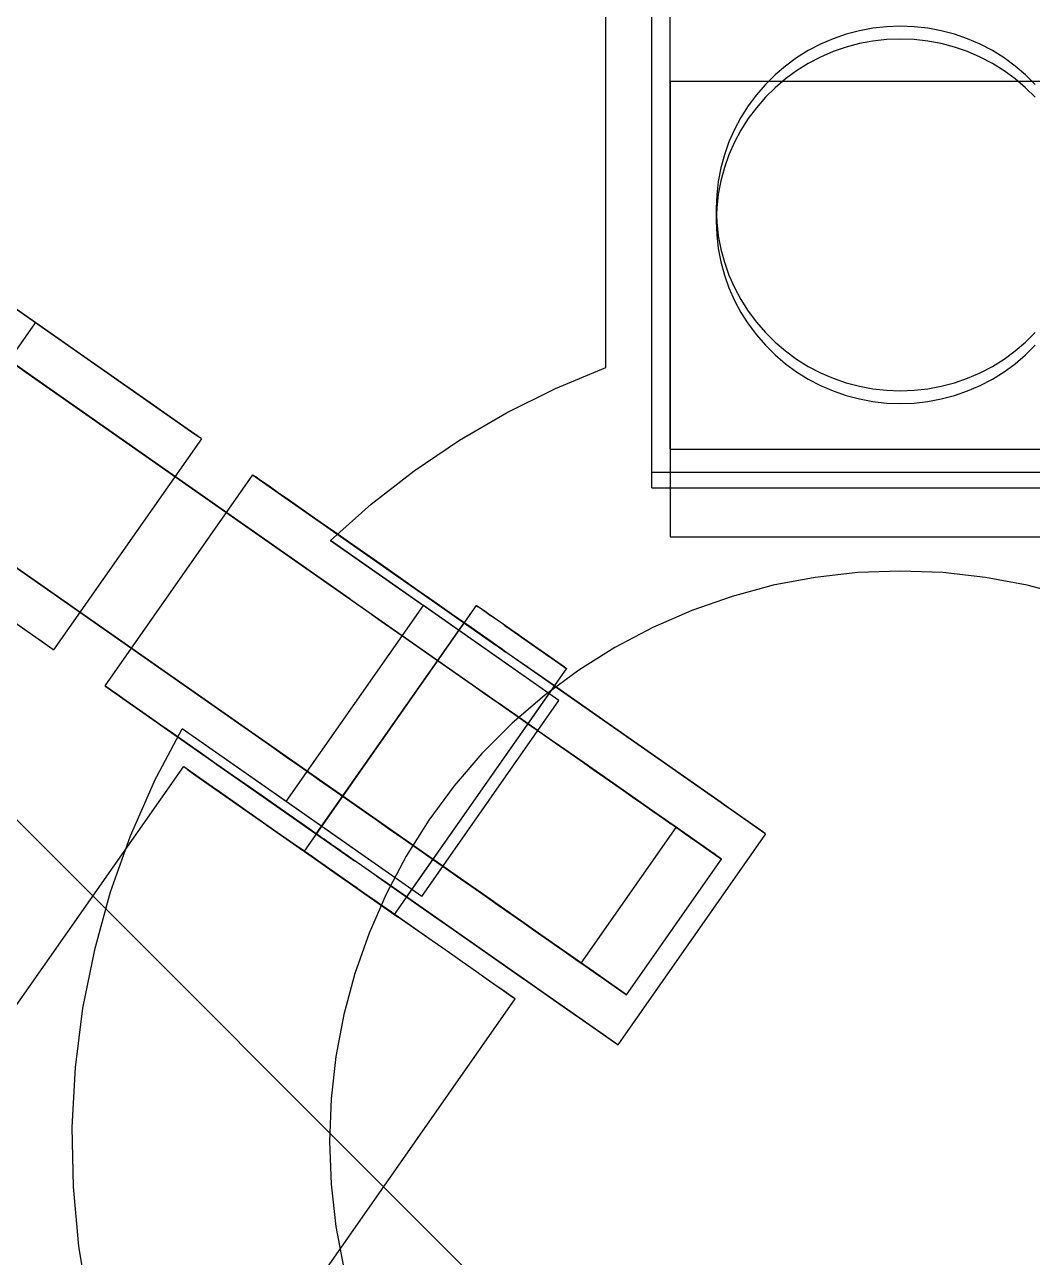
# Model space of a CAD drawing. Header units: millimetres. Extents: x -180 to 1414, y -663 to 972.
# Drawn here: x -47.6 to 7.2, y -456.3 to -389.3 of the extents above; entities that cross this region are included whole.
import ezdxf

# ---------------------------------------------------------------- set-up
doc = ezdxf.new("R2010")
doc.units = ezdxf.units.MM
doc.layers.add('HEAD_FRONT', color=8, linetype='Continuous')

msp = doc.modelspace()

# ---------------------------------------------------------------- linework, layer by layer
at = {"layer": 'HEAD_FRONT'}
for p, q in [((-16, -407.941), (-16, -386)), ((-13.5, -413.633), (-13.5, -386.367)), ((-13.5, -414.476), (-13.5, -387.211)), ((-12.5, -412.378), (-12.5, -387.622)), ((-12.5, -392.381), (-12.5, -387.622)), ((-2.225, -389.65), (-2.948, -389.841)), ((-1.49, -389.512), (-2.225, -389.65)), ((-0.747, -389.429), (-1.49, -389.512)), ((0, -389.401), (-0.747, -389.429)), ((0.747, -389.429), (0, -389.401)), ((1.49, -389.512), (0.747, -389.429)), ((2.225, -389.65), (1.49, -389.512)), ((2.948, -389.841), (2.225, -389.65)), ((-4.339, -390.382), (-5, -390.728)), ((-3.653, -390.086), (-4.339, -390.382)), ((-2.948, -389.841), (-3.653, -390.086)), ((-2.225, -390.346), (-2.948, -390.537)), ((-1.49, -390.208), (-2.225, -390.346)), ((-0.747, -390.125), (-1.49, -390.208)), ((0, -390.097), (-0.747, -390.125)), ((0.747, -390.125), (0, -390.097)), ((1.49, -390.208), (0.747, -390.125)), ((2.225, -390.346), (1.49, -390.208)), ((2.948, -390.537), (2.225, -390.346)), ((3.653, -390.086), (2.948, -389.841)), ((4.339, -390.382), (3.653, -390.086)), ((5, -390.728), (4.339, -390.382)), ((-5.633, -391.122), (-6.235, -391.562)), ((-5, -390.728), (-5.633, -391.122)), ((-4.339, -391.078), (-5, -391.424)), ((-3.653, -390.782), (-4.339, -391.078)), ((-2.948, -390.537), (-3.653, -390.782)), ((3.653, -390.782), (2.948, -390.537)), ((4.339, -391.078), (3.653, -390.782)), ((5, -391.424), (4.339, -391.078)), ((5.633, -391.122), (5, -390.728)), ((6.235, -391.562), (5.633, -391.122)), ((-6.235, -391.562), (-6.802, -392.045)), ((-5, -391.424), (-5.633, -391.818)), ((5.633, -391.818), (5, -391.424)), ((6.802, -392.045), (6.235, -391.562)), ((-12.5, -392.381), (-12.5, -417.138)), ((-12.5, -392.381), (12.5, -392.381)), ((-6.802, -392.045), (-7.331, -392.569)), ((-6.235, -392.258), (-6.802, -392.741)), ((-5.633, -391.818), (-6.235, -392.258)), ((6.235, -392.258), (5.633, -391.818)), ((6.802, -392.741), (6.235, -392.258)), ((7.331, -392.569), (6.802, -392.045)), ((-7.818, -393.13), (-8.262, -393.726)), ((-7.331, -392.569), (-7.818, -393.13)), ((-6.802, -392.741), (-7.331, -393.264)), ((7.331, -393.264), (6.802, -392.741)), ((-8.262, -393.726), (-8.66, -394.353)), ((-7.331, -393.264), (-7.818, -393.826)), ((-8.66, -394.353), (-9.01, -395.008)), ((-8.262, -394.422), (-8.66, -395.049)), ((-7.818, -393.826), (-8.262, -394.422)), ((-9.01, -395.008), (-9.309, -395.686)), ((-8.66, -395.049), (-9.01, -395.703)), ((-9.309, -395.686), (-9.556, -396.385)), ((-9.01, -395.703), (-9.309, -396.382)), ((-9.556, -396.385), (-9.749, -397.101)), ((-9.309, -396.382), (-9.556, -397.081)), ((-9.749, -397.101), (-9.888, -397.828)), ((-9.556, -397.081), (-9.749, -397.796)), ((-9.749, -397.796), (-9.888, -398.524)), ((-9.888, -397.828), (-9.972, -398.564)), ((-29.877, -420.534), (-60.527, -399.073)), ((-9.972, -398.564), (-10, -399.304)), ((-9.888, -398.524), (-9.972, -399.26)), ((-9.972, -399.26), (-10, -400)), ((-10, -399.304), (-10, -400)), ((-10, -399.304), (-9.972, -400.044)), ((-59.162, -400.029), (-28.512, -421.49)), ((-10, -400), (-9.972, -400.74)), ((-9.972, -400.044), (-9.888, -400.78)), ((-9.972, -400.74), (-9.888, -401.476)), ((-9.888, -400.78), (-9.749, -401.508)), ((-9.888, -401.476), (-9.749, -402.204)), ((-9.749, -401.508), (-9.556, -402.223)), ((-9.749, -402.204), (-9.556, -402.919)), ((-9.556, -402.223), (-9.309, -402.922)), ((-9.556, -402.919), (-9.309, -403.618)), ((-9.309, -402.922), (-9.01, -403.601)), ((-45.85, -406.298), (-49.759, -403.561)), ((-44.929, -406.943), (-49.434, -403.788)), ((-9.309, -403.618), (-9.01, -404.297)), ((-9.01, -403.601), (-8.66, -404.255)), ((-43.209, -408.147), (-49.123, -404.006)), ((-44.047, -407.561), (-49.123, -404.006)), ((-44.047, -407.561), (-48.827, -404.213)), ((-42.42, -408.7), (-48.549, -404.408)), ((-9.01, -404.297), (-8.66, -404.951)), ((-8.66, -404.255), (-8.262, -404.883)), ((-41.004, -409.691), (-48.049, -404.758)), ((-40.386, -410.124), (-47.831, -404.911)), ((-46.804, -405.63), (-47.787, -404.942)), ((-47.463, -405.168), (-47.635, -405.048)), ((-39.345, -410.853), (-47.463, -405.168)), ((-47.317, -405.271), (-47.463, -405.168)), ((-38.929, -411.144), (-47.463, -405.168)), ((-8.66, -404.951), (-8.262, -405.578)), ((-8.262, -404.883), (-7.818, -405.478)), ((-55.007, -416.977), (-46.977, -405.509)), ((-38.585, -411.385), (-47.317, -405.271)), ((-39.345, -410.853), (-47.317, -405.271)), ((-47.195, -405.356), (-47.317, -405.271)), ((-38.585, -411.385), (-47.195, -405.356)), ((-47.1, -405.423), (-47.195, -405.356)), ((-38.315, -411.574), (-47.195, -405.356)), ((-38.122, -411.71), (-47.1, -405.423)), ((-38.315, -411.574), (-47.1, -405.423)), ((-38.585, -411.385), (-47.1, -405.423)), ((-47.032, -405.471), (-47.1, -405.423)), ((-38.005, -411.791), (-47.032, -405.471)), ((-46.99, -405.5), (-47.032, -405.471)), ((-38.122, -411.71), (-47.032, -405.471)), ((-38.005, -411.791), (-46.99, -405.5)), ((-46.977, -405.509), (-46.99, -405.5)), ((-38.122, -411.71), (-46.99, -405.5)), ((-37.966, -411.819), (-46.977, -405.509)), ((-38.005, -411.791), (-46.977, -405.509)), ((-45.85, -406.298), (-46.804, -405.63)), ((-8.262, -405.578), (-7.818, -406.174)), ((-7.818, -405.478), (-7.331, -406.04)), ((-35.039, -427.907), (-65.689, -406.446)), ((-44.929, -406.943), (-45.85, -406.298)), ((-7.818, -406.174), (-7.331, -406.736)), ((-7.331, -406.04), (-6.802, -406.563)), ((6.802, -406.563), (7.331, -406.04)), ((-44.047, -407.561), (-44.929, -406.943)), ((-7.331, -406.736), (-6.802, -407.259)), ((-6.802, -406.563), (-6.235, -407.046)), ((-6.235, -407.046), (-5.633, -407.486)), ((5.633, -407.486), (6.235, -407.046)), ((6.235, -407.046), (6.802, -406.563)), ((6.802, -407.259), (7.331, -406.736)), ((-64.324, -407.402), (-33.674, -428.863)), ((-46.124, -409.158), (-48.159, -407.734)), ((-48.159, -407.734), (-47.49, -408.202)), ((-43.209, -408.147), (-44.047, -407.561)), ((-6.802, -407.259), (-6.235, -407.742)), ((-6.235, -407.742), (-5.633, -408.182)), ((-5.633, -407.486), (-5, -407.88)), ((5, -407.88), (5.633, -407.486)), ((5.633, -408.182), (6.235, -407.742)), ((6.235, -407.742), (6.802, -407.259)), ((-46.95, -408.58), (-47.811, -407.977)), ((-46.124, -409.158), (-47.49, -408.202)), ((-47.49, -408.202), (-16.84, -429.663)), ((-42.42, -408.7), (-43.209, -408.147)), ((-18.733, -409.084), (-16, -407.941)), ((-5.633, -408.182), (-5, -408.576)), ((-5, -407.88), (-4.339, -408.226)), ((-4.339, -408.226), (-3.653, -408.522)), ((-3.653, -408.522), (-2.948, -408.767)), ((2.948, -408.767), (3.653, -408.522)), ((3.653, -408.522), (4.339, -408.226)), ((4.339, -408.226), (5, -407.88)), ((5, -408.576), (5.633, -408.182)), ((-46.124, -409.158), (-46.95, -408.58)), ((-46.124, -409.158), (-15.475, -430.619)), ((-41.683, -409.216), (-42.42, -408.7)), ((-21.384, -410.406), (-18.733, -409.084)), ((-5, -408.576), (-4.339, -408.922)), ((-4.339, -408.922), (-3.653, -409.218)), ((-2.948, -408.767), (-2.225, -408.959)), ((-2.225, -408.959), (-1.49, -409.096)), ((-1.49, -409.096), (-0.747, -409.179)), ((-0.747, -409.179), (0, -409.207)), ((0, -409.207), (0.747, -409.179)), ((0.747, -409.179), (1.49, -409.096)), ((1.49, -409.096), (2.225, -408.959)), ((2.225, -408.959), (2.948, -408.767)), ((3.653, -409.218), (4.339, -408.922)), ((4.339, -408.922), (5, -408.576)), ((-41.004, -409.691), (-41.683, -409.216)), ((-40.386, -410.124), (-41.004, -409.691)), ((-3.653, -409.218), (-2.948, -409.463)), ((-2.948, -409.463), (-2.225, -409.654)), ((-2.225, -409.654), (-1.49, -409.792)), ((-1.49, -409.792), (-0.747, -409.875)), ((-0.747, -409.875), (0, -409.903)), ((0, -409.903), (0.747, -409.875)), ((0.747, -409.875), (1.49, -409.792)), ((1.49, -409.792), (2.225, -409.654)), ((2.225, -409.654), (2.948, -409.463)), ((2.948, -409.463), (3.653, -409.218)), ((-39.832, -410.512), (-40.386, -410.124)), ((-39.345, -410.853), (-39.832, -410.512)), ((-23.943, -411.898), (-21.384, -410.406)), ((-38.929, -411.144), (-39.345, -410.853)), ((-38.585, -411.385), (-38.929, -411.144)), ((-19.257, -461.267), (-68.825, -411.698)), ((-37.966, -411.819), (-45.996, -423.287)), ((-38.315, -411.574), (-38.585, -411.385)), ((-38.122, -411.71), (-38.315, -411.574)), ((-38.005, -411.791), (-38.122, -411.71)), ((-37.966, -411.819), (-38.005, -411.791)), ((-26.398, -413.556), (-23.943, -411.898)), ((-12.5, -412.378), (-12.5, -417.138)), ((-12.5, -412.378), (12.5, -412.378)), ((-43.197, -425.246), (-35.167, -413.778)), ((-35.128, -413.805), (-35.167, -413.778)), ((-35.167, -413.778), (-23.692, -421.813)), ((-35.012, -413.887), (-35.128, -413.805)), ((-35.128, -413.805), (-23.699, -421.808)), ((-35.128, -413.805), (-23.692, -421.813)), ((-34.818, -414.023), (-35.012, -413.887)), ((-28.739, -415.372), (-26.398, -413.556)), ((-13.5, -414.476), (-13.5, -413.633)), ((-13.5, -413.633), (13.5, -413.633)), ((-34.549, -414.211), (-34.818, -414.023)), ((-34.818, -414.023), (-23.638, -421.851)), ((-34.818, -414.023), (-23.672, -421.827)), ((-34.205, -414.452), (-34.549, -414.211)), ((-34.549, -414.211), (-23.529, -421.927)), ((-34.549, -414.211), (-23.59, -421.885)), ((-33.788, -414.744), (-34.205, -414.452)), ((-34.205, -414.452), (-23.59, -421.885)), ((-13.5, -414.476), (13.5, -414.476)), ((-33.302, -415.085), (-33.788, -414.744)), ((-33.788, -414.744), (-23.37, -422.039)), ((-33.788, -414.744), (-23.456, -421.979)), ((-33.788, -414.744), (-23.529, -421.927)), ((-32.748, -415.472), (-33.302, -415.085)), ((-33.302, -415.085), (-23.272, -422.107)), ((-33.302, -415.085), (-23.456, -421.979)), ((-52.652, -415.574), (-22.002, -437.036)), ((-32.129, -415.905), (-32.748, -415.472)), ((-32.748, -415.472), (-23.163, -422.184)), ((-32.748, -415.472), (-23.37, -422.039)), ((-31.45, -416.381), (-32.129, -415.905)), ((-28.739, -415.372), (-30.955, -417.338)), ((-47.375, -422.321), (-55.665, -416.516)), ((-20.637, -437.992), (-51.287, -416.53)), ((-30.714, -416.897), (-31.45, -416.381)), ((-31.45, -416.381), (-23.163, -422.184)), ((-46.959, -422.613), (-55.347, -416.739)), ((-46.152, -423.178), (-55.13, -416.891)), ((-46.035, -423.259), (-55.062, -416.939)), ((-46.152, -423.178), (-55.021, -416.968)), ((-46.035, -423.259), (-55.021, -416.968)), ((-29.924, -417.449), (-30.714, -416.897)), ((-30.714, -416.897), (-22.913, -422.359)), ((-30.714, -416.897), (-23.043, -422.268)), ((-12.5, -417.138), (12.5, -417.138)), ((-18.542, -426.03), (-30.955, -417.338)), ((-30.955, -417.338), (-25.898, -420.879)), ((-29.086, -418.036), (-29.924, -417.449)), ((-29.924, -417.449), (-22.774, -422.456)), ((-28.205, -418.654), (-29.086, -418.036)), ((-29.086, -418.036), (-22.626, -422.56)), ((-29.086, -418.036), (-22.471, -422.669)), ((-27.284, -419.298), (-28.205, -418.654)), ((-28.205, -418.654), (-22.308, -422.782)), ((-28.205, -418.654), (-22.471, -422.669)), ((-28.205, -418.654), (-22.626, -422.56)), ((-2.317, -419.087), (-4.62, -419.346)), ((0, -419), (-2.317, -419.087)), ((2.317, -419.087), (0, -419)), ((4.62, -419.346), (2.317, -419.087)), ((-26.329, -419.967), (-27.284, -419.298)), ((-27.284, -419.298), (-22.471, -422.669)), ((-6.898, -419.777), (-9.137, -420.377)), ((-4.62, -419.346), (-6.898, -419.777)), ((6.898, -419.777), (4.62, -419.346)), ((9.137, -420.377), (6.898, -419.777)), ((-29.877, -420.534), (-29.051, -421.113)), ((-25.346, -420.655), (-26.329, -419.967)), ((-26.329, -419.967), (-21.966, -423.022)), ((-26.329, -419.967), (-22.14, -422.9)), ((-9.137, -420.377), (-11.326, -421.143)), ((-33.354, -431.528), (-25.898, -420.879)), ((-23.04, -420.866), (-32.389, -434.218)), ((-29.051, -421.113), (-28.19, -421.716)), ((-18.542, -426.03), (-25.898, -420.879)), ((-24.341, -421.359), (-25.346, -420.655)), ((-25.346, -420.655), (-21.966, -423.022)), ((-23.033, -420.871), (-23.04, -420.866)), ((-23.012, -420.885), (-23.033, -420.871)), ((-23.033, -420.871), (-22.978, -420.909)), ((-23.033, -420.871), (-22.93, -420.943)), ((-22.796, -421.037), (-23.012, -420.885)), ((-22.87, -420.985), (-23.012, -420.885)), ((-22.93, -420.943), (-23.012, -420.885)), ((-22.978, -420.909), (-23.012, -420.885)), ((-22.93, -420.943), (-22.978, -420.909)), ((-22.87, -420.985), (-22.93, -420.943)), ((-22.796, -421.037), (-22.87, -420.985)), ((-22.71, -421.097), (-22.796, -421.037)), ((-22.384, -421.326), (-22.71, -421.097)), ((-22.613, -421.165), (-22.71, -421.097)), ((-22.71, -421.097), (-22.504, -421.242)), ((-22.384, -421.326), (-22.613, -421.165)), ((-22.504, -421.242), (-22.613, -421.165)), ((-22.384, -421.326), (-22.504, -421.242)), ((-22.504, -421.242), (-22.254, -421.417)), ((-11.326, -421.143), (-13.45, -422.07)), ((-31.729, -433.276), (-23.699, -421.808)), ((-28.512, -421.49), (-27.843, -421.959)), ((-28.19, -421.716), (-27.298, -422.34)), ((-28.19, -421.716), (-27.145, -422.448)), ((-28.19, -421.716), (-26.422, -422.954)), ((-23.317, -422.076), (-24.341, -421.359)), ((-24.341, -421.359), (-21.789, -423.146)), ((-23.692, -421.813), (-23.699, -421.808)), ((-23.672, -421.827), (-23.692, -421.813)), ((-23.638, -421.851), (-23.672, -421.827)), ((-23.59, -421.885), (-23.638, -421.851)), ((-23.529, -421.927), (-23.59, -421.885)), ((-23.456, -421.979), (-23.529, -421.927)), ((-22.254, -421.417), (-22.384, -421.326)), ((-21.811, -421.727), (-22.254, -421.417)), ((-22.114, -421.514), (-22.254, -421.417)), ((-21.967, -421.618), (-22.114, -421.514)), ((-21.811, -421.727), (-21.967, -421.618)), ((-20.948, -422.33), (-21.811, -421.727)), ((-21.648, -421.84), (-21.811, -421.727)), ((-21.48, -421.958), (-21.648, -421.84)), ((-47.375, -422.321), (-47.862, -421.98)), ((-46.959, -422.613), (-47.375, -422.321)), ((-27.843, -421.959), (-27.145, -422.448)), ((-27.298, -422.34), (-26.38, -422.983)), ((-27.145, -422.448), (-26.422, -422.954)), ((-23.37, -422.039), (-23.456, -421.979)), ((-23.272, -422.107), (-23.37, -422.039)), ((-22.282, -422.8), (-23.317, -422.076)), ((-23.163, -422.184), (-23.272, -422.107)), ((-23.043, -422.268), (-23.163, -422.184)), ((-22.913, -422.359), (-23.043, -422.268)), ((-22.774, -422.456), (-22.913, -422.359)), ((-22.626, -422.56), (-22.774, -422.456)), ((-22.471, -422.669), (-22.626, -422.56)), ((-21.307, -422.08), (-21.48, -421.958)), ((-21.48, -421.958), (-20.948, -422.33)), ((-21.129, -422.204), (-21.307, -422.08)), ((-20.948, -422.33), (-21.129, -422.204)), ((-19.684, -423.216), (-20.948, -422.33)), ((-20.766, -422.458), (-20.948, -422.33)), ((-20.948, -422.33), (-20.035, -422.97)), ((-20.582, -422.587), (-20.766, -422.458)), ((-20.766, -422.458), (-20.035, -422.97)), ((-20.399, -422.716), (-20.582, -422.587)), ((-20.582, -422.587), (-20.035, -422.97)), ((-13.45, -422.07), (-15.5, -423.153)), ((-46.615, -422.853), (-46.959, -422.613)), ((-46.345, -423.042), (-46.615, -422.853)), ((-46.152, -423.178), (-46.345, -423.042)), ((-46.035, -423.259), (-46.152, -423.178)), ((-46.035, -423.259), (-45.996, -423.287)), ((-26.422, -422.954), (-25.678, -423.475)), ((-26.38, -422.983), (-25.442, -423.64)), ((-22.308, -422.782), (-22.471, -422.669)), ((-22.14, -422.9), (-22.308, -422.782)), ((-21.242, -423.529), (-22.282, -422.8)), ((-22.282, -422.8), (-21.425, -423.4)), ((-21.966, -423.022), (-22.14, -422.9)), ((-21.789, -423.146), (-21.966, -423.022)), ((-21.608, -423.273), (-21.789, -423.146)), ((-21.425, -423.4), (-21.608, -423.273)), ((-19.684, -423.216), (-20.399, -422.716)), ((-20.216, -422.843), (-20.399, -422.716)), ((-20.035, -422.97), (-20.216, -422.843)), ((-19.684, -423.216), (-20.035, -422.97)), ((-19.858, -423.094), (-20.035, -422.97)), ((-20.035, -422.97), (-18.781, -423.848)), ((-19.684, -423.216), (-19.858, -423.094)), ((-19.516, -423.334), (-19.684, -423.216)), ((-15.5, -423.153), (-17.463, -424.387)), ((-25.678, -423.475), (-24.917, -424.007)), ((-25.442, -423.64), (-24.488, -424.308)), ((-25.442, -423.64), (-24.144, -424.549)), ((-21.242, -423.529), (-21.425, -423.4)), ((-20.201, -424.258), (-21.242, -423.529)), ((-21.058, -423.658), (-21.242, -423.529)), ((-19.166, -424.982), (-21.058, -423.658)), ((-20.876, -423.785), (-21.058, -423.658)), ((-20.695, -423.912), (-20.876, -423.785)), ((-17.137, -426.403), (-20.695, -423.912)), ((-20.517, -424.036), (-20.695, -423.912)), ((-18.143, -425.699), (-20.695, -423.912)), ((-18.911, -423.757), (-19.516, -423.334)), ((-19.353, -423.447), (-19.516, -423.334)), ((-19.516, -423.334), (-19.05, -423.66)), ((-18.911, -423.757), (-19.353, -423.447)), ((-19.198, -423.556), (-19.353, -423.447)), ((-18.911, -423.757), (-19.198, -423.556)), ((-19.05, -423.66), (-19.198, -423.556)), ((-18.911, -423.757), (-19.05, -423.66)), ((-18.781, -423.848), (-18.911, -423.757)), ((-18.911, -423.757), (-18.132, -424.303)), ((-18.368, -424.137), (-18.781, -423.848)), ((-18.661, -423.932), (-18.781, -423.848)), ((-18.552, -424.009), (-18.661, -423.932)), ((-27.474, -437.66), (-18.125, -424.308)), ((-24.917, -424.007), (-24.144, -424.549)), ((-24.488, -424.308), (-23.523, -424.983)), ((-24.144, -424.549), (-23.363, -425.096)), ((-20.344, -424.158), (-20.517, -424.036)), ((-18.143, -425.699), (-20.517, -424.036)), ((-20.176, -424.276), (-20.344, -424.158)), ((-19.166, -424.982), (-20.201, -424.258)), ((-20.013, -424.389), (-20.176, -424.276)), ((-15.2, -427.76), (-20.176, -424.276)), ((-14.279, -428.404), (-20.013, -424.389)), ((-19.857, -424.498), (-20.013, -424.389)), ((-13.397, -429.022), (-19.857, -424.498)), ((-19.71, -424.602), (-19.857, -424.498)), ((-19.57, -424.699), (-19.71, -424.602)), ((-12.559, -429.608), (-19.71, -424.602)), ((-17.463, -424.387), (-19.328, -425.763)), ((-18.454, -424.077), (-18.552, -424.009)), ((-18.368, -424.137), (-18.454, -424.077)), ((-18.454, -424.077), (-18.295, -424.189)), ((-18.234, -424.231), (-18.368, -424.137)), ((-18.295, -424.189), (-18.368, -424.137)), ((-18.234, -424.231), (-18.295, -424.189)), ((-18.295, -424.189), (-18.186, -424.265)), ((-18.295, -424.189), (-18.152, -424.288)), ((-18.295, -424.189), (-18.132, -424.303)), ((-18.152, -424.288), (-18.234, -424.231)), ((-18.186, -424.265), (-18.234, -424.231)), ((-18.152, -424.288), (-18.186, -424.265)), ((-18.132, -424.303), (-18.152, -424.288)), ((-18.132, -424.303), (-18.125, -424.308)), ((-43.159, -425.274), (-43.197, -425.246)), ((-43.197, -425.246), (-31.729, -433.276)), ((-43.042, -425.355), (-43.159, -425.274)), ((-43.159, -425.274), (-31.722, -433.281)), ((-26.814, -436.718), (-18.784, -425.25)), ((-23.523, -424.983), (-22.554, -425.662)), ((-23.363, -425.096), (-22.577, -425.646)), ((-19.44, -424.79), (-19.57, -424.699)), ((-10.354, -431.152), (-19.44, -424.79)), ((-19.32, -424.874), (-19.44, -424.79)), ((-19.211, -424.951), (-19.32, -424.874)), ((-10.354, -431.152), (-19.32, -424.874)), ((-9.736, -431.585), (-19.32, -424.874)), ((-19.114, -425.019), (-19.211, -424.951)), ((-9.182, -431.973), (-19.211, -424.951)), ((-18.143, -425.699), (-19.166, -424.982)), ((-8.695, -432.314), (-19.114, -425.019)), ((-9.736, -431.585), (-19.114, -425.019)), ((-19.028, -425.079), (-19.114, -425.019)), ((-9.182, -431.973), (-19.114, -425.019)), ((-8.695, -432.314), (-19.028, -425.079)), ((-18.954, -425.131), (-19.028, -425.079)), ((-8.279, -432.606), (-19.028, -425.079)), ((-8.279, -432.606), (-18.954, -425.131)), ((-8.695, -432.314), (-18.954, -425.131)), ((-18.894, -425.173), (-18.954, -425.131)), ((-7.935, -432.847), (-18.954, -425.131)), ((-8.279, -432.606), (-18.894, -425.173)), ((-18.846, -425.207), (-18.894, -425.173)), ((-7.665, -433.035), (-18.894, -425.173)), ((-7.935, -432.847), (-18.846, -425.207)), ((-18.812, -425.23), (-18.846, -425.207)), ((-7.665, -433.035), (-18.846, -425.207)), ((-7.472, -433.171), (-18.812, -425.23)), ((-18.791, -425.245), (-18.812, -425.23)), ((-7.355, -433.253), (-18.791, -425.245)), ((-18.784, -425.25), (-18.791, -425.245)), ((-7.316, -433.28), (-18.784, -425.25)), ((-42.848, -425.491), (-43.042, -425.355)), ((-42.579, -425.679), (-42.848, -425.491)), ((-42.848, -425.491), (-31.62, -433.353)), ((-42.848, -425.491), (-31.668, -433.32)), ((-42.848, -425.491), (-31.702, -433.296)), ((-42.235, -425.92), (-42.579, -425.679)), ((-42.579, -425.679), (-31.668, -433.32)), ((-42.579, -425.679), (-31.62, -433.353)), ((-41.818, -426.212), (-42.235, -425.92)), ((-42.235, -425.92), (-31.559, -433.395)), ((-22.577, -425.646), (-21.793, -426.195)), ((-22.554, -425.662), (-21.586, -426.34)), ((-19.328, -425.763), (-21.085, -427.275)), ((-17.137, -426.403), (-18.143, -425.699)), ((-41.332, -426.553), (-41.818, -426.212)), ((-41.818, -426.212), (-31.4, -433.507)), ((-41.818, -426.212), (-31.486, -433.447)), ((-41.818, -426.212), (-31.559, -433.395)), ((-40.778, -426.941), (-41.332, -426.553)), ((-41.332, -426.553), (-31.302, -433.575)), ((-41.332, -426.553), (-31.4, -433.507)), ((-25.998, -436.679), (-18.542, -426.03)), ((-20.624, -427.014), (-21.793, -426.195)), ((-21.793, -426.195), (-21.013, -426.741)), ((-21.586, -426.34), (-20.624, -427.014)), ((-16.154, -427.091), (-17.137, -426.403)), ((-40.159, -427.374), (-40.778, -426.941)), ((-40.778, -426.941), (-31.4, -433.507)), ((-40.778, -426.941), (-31.302, -433.575)), ((-21.085, -427.275), (-22.725, -428.915)), ((-19.673, -427.679), (-21.013, -426.741)), ((-21.013, -426.741), (-20.242, -427.281)), ((-20.624, -427.014), (-19.673, -427.679)), ((-20.242, -427.281), (-19.486, -427.811)), ((-15.2, -427.76), (-16.154, -427.091)), ((-40.524, -430.434), (-39.01, -427.568)), ((-39.48, -427.849), (-40.159, -427.374)), ((-40.159, -427.374), (-31.193, -433.652)), ((-38.744, -428.365), (-39.48, -427.849)), ((-39.48, -427.849), (-31.073, -433.736)), ((-39.48, -427.849), (-31.193, -433.652)), ((-25.998, -436.679), (-39.01, -427.568)), ((-33.354, -431.528), (-39.01, -427.568)), ((-34.214, -428.485), (-35.039, -427.907)), ((-35.039, -427.907), (-33.005, -429.331)), ((-19.673, -427.679), (-18.739, -428.333)), ((-19.486, -427.811), (-18.746, -428.328)), ((-14.279, -428.404), (-15.2, -427.76)), ((-37.954, -428.918), (-38.744, -428.365)), ((-34.214, -428.485), (-33.352, -429.088)), ((-34.214, -428.485), (-32.307, -429.82)), ((-16.942, -429.591), (-18.746, -428.328)), ((-18.746, -428.328), (-18.029, -428.83)), ((-18.739, -428.333), (-17.827, -428.972)), ((-13.397, -429.022), (-14.279, -428.404)), ((-37.116, -429.504), (-37.954, -428.918)), ((-37.954, -428.918), (-30.804, -433.924)), ((-33.674, -428.863), (-33.005, -429.331)), ((-33.352, -429.088), (-32.46, -429.713)), ((-22.725, -428.915), (-24.237, -430.672)), ((-18.029, -428.83), (-17.338, -429.314)), ((-17.827, -428.972), (-16.942, -429.591)), ((-12.559, -429.608), (-13.397, -429.022)), ((-79.15, -487.052), (-38.942, -429.63)), ((-38.917, -429.647), (-38.942, -429.63)), ((-38.542, -429.91), (-38.917, -429.647)), ((-38.842, -429.7), (-38.917, -429.647)), ((-38.542, -429.91), (-38.842, -429.7)), ((-38.716, -429.788), (-38.842, -429.7)), ((-38.542, -429.91), (-38.716, -429.788)), ((-38.716, -429.788), (-38.319, -430.066)), ((-37.376, -430.726), (-38.542, -429.91)), ((-38.319, -430.066), (-38.542, -429.91)), ((-36.235, -430.122), (-37.116, -429.504)), ((-37.116, -429.504), (-30.656, -434.028)), ((-33.005, -429.331), (-32.307, -429.82)), ((-32.46, -429.713), (-31.542, -430.355)), ((-32.307, -429.82), (-31.584, -430.326)), ((-16.09, -430.188), (-17.338, -429.314)), ((-17.338, -429.314), (-16.677, -429.777)), ((-16.942, -429.591), (-16.09, -430.188)), ((-16.84, -429.663), (-16.203, -430.109)), ((-16.677, -429.777), (-16.049, -430.217)), ((-11.77, -430.161), (-12.559, -429.608)), ((-40.524, -430.434), (-41.827, -433.402)), ((-37.376, -430.726), (-38.319, -430.066)), ((-38.05, -430.255), (-38.319, -430.066)), ((-38.319, -430.066), (-31.274, -434.999)), ((-37.735, -430.475), (-38.05, -430.255)), ((-37.376, -430.726), (-37.735, -430.475)), ((-35.314, -430.766), (-36.235, -430.122)), ((-36.235, -430.122), (-30.501, -434.137)), ((-31.584, -430.326), (-30.84, -430.847)), ((-31.542, -430.355), (-30.604, -431.013)), ((-14.689, -431.169), (-16.203, -430.109)), ((-15.603, -430.529), (-16.203, -430.109)), ((-16.09, -430.188), (-15.274, -430.76)), ((-16.049, -430.217), (-15.459, -430.63)), ((-13.257, -432.172), (-15.603, -430.529)), ((-15.603, -430.529), (-15.042, -430.922)), ((-15.475, -430.619), (-14.689, -431.169)), ((-15.459, -430.63), (-14.909, -431.015)), ((-11.034, -430.677), (-11.77, -430.161)), ((-36.976, -431.006), (-37.376, -430.726)), ((-36.537, -431.314), (-36.976, -431.006)), ((-34.359, -431.435), (-35.314, -430.766)), ((-35.314, -430.766), (-30.338, -434.251)), ((-30.84, -430.847), (-30.079, -431.38)), ((-30.604, -431.013), (-29.65, -431.681)), ((-30.604, -431.013), (-29.306, -431.921)), ((-24.237, -430.672), (-25.613, -432.537)), ((-15.274, -430.76), (-14.499, -431.302)), ((-15.042, -430.922), (-14.525, -431.284)), ((-13.092, -432.288), (-14.909, -431.015)), ((-14.909, -431.015), (-14.402, -431.37)), ((-13.949, -431.688), (-14.689, -431.169)), ((-14.525, -431.284), (-14.052, -431.615)), ((-14.499, -431.302), (-13.771, -431.812)), ((-10.354, -431.152), (-11.034, -430.677)), ((-9.736, -431.585), (-10.354, -431.152)), ((-35.55, -432.005), (-36.537, -431.314)), ((-36.06, -431.648), (-36.537, -431.314)), ((-35.55, -432.005), (-36.06, -431.648)), ((-36.06, -431.648), (-35.007, -432.385)), ((-33.377, -432.123), (-34.359, -431.435)), ((-34.359, -431.435), (-30.17, -434.368)), ((-25.998, -436.679), (-33.354, -431.528)), ((-30.079, -431.38), (-29.306, -431.921)), ((-29.65, -431.681), (-28.685, -432.356)), ((-29.306, -431.921), (-28.525, -432.468)), ((-14.402, -431.37), (-13.941, -431.693)), ((-12.035, -433.028), (-14.052, -431.615)), ((-13.628, -431.912), (-14.052, -431.615)), ((-13.257, -432.172), (-13.949, -431.688)), ((-13.941, -431.693), (-13.53, -431.981)), ((-13.771, -431.812), (-13.092, -432.288)), ((-11.511, -433.394), (-13.628, -431.912)), ((-13.628, -431.912), (-13.254, -432.174)), ((-11.39, -433.479), (-13.53, -431.981)), ((-13.53, -431.981), (-13.169, -432.234)), ((-9.182, -431.973), (-9.736, -431.585)), ((-8.695, -432.314), (-9.182, -431.973)), ((-35.007, -432.385), (-35.55, -432.005)), ((-33.841, -433.202), (-35.007, -432.385)), ((-34.437, -432.784), (-35.007, -432.385)), ((-35.007, -432.385), (-32.587, -434.079)), ((-32.371, -432.827), (-33.377, -432.123)), ((-28.685, -432.356), (-27.717, -433.034)), ((-28.525, -432.468), (-27.74, -433.018)), ((-25.613, -432.537), (-26.847, -434.5)), ((-12.618, -432.62), (-13.257, -432.172)), ((-10.654, -433.994), (-13.254, -432.174)), ((-13.254, -432.174), (-12.934, -432.398)), ((-10.945, -433.791), (-13.169, -432.234)), ((-13.169, -432.234), (-12.862, -432.449)), ((-13.092, -432.288), (-12.466, -432.726)), ((-10.326, -434.224), (-12.934, -432.398)), ((-12.934, -432.398), (-12.667, -432.585)), ((-10.566, -434.056), (-12.862, -432.449)), ((-12.862, -432.449), (-12.609, -432.626)), ((-12.667, -432.585), (-12.457, -432.732)), ((-12.035, -433.028), (-12.618, -432.62)), ((-12.609, -432.626), (-12.413, -432.763)), ((-8.279, -432.606), (-8.695, -432.314)), ((-7.935, -432.847), (-8.279, -432.606)), ((-33.841, -433.202), (-34.437, -432.784)), ((-34.437, -432.784), (-32.587, -434.079)), ((-30.605, -435.468), (-33.841, -433.202)), ((-33.223, -433.634), (-33.841, -433.202)), ((-33.841, -433.202), (-32.587, -434.079)), ((-31.347, -433.544), (-32.371, -432.827)), ((-32.371, -432.827), (-29.819, -434.614)), ((-32.371, -432.827), (-29.638, -434.741)), ((-31.722, -433.281), (-31.729, -433.276)), ((-31.702, -433.296), (-31.722, -433.281)), ((-31.668, -433.32), (-31.702, -433.296)), ((-31.62, -433.353), (-31.668, -433.32)), ((-27.74, -433.018), (-26.955, -433.568)), ((-27.717, -433.034), (-26.748, -433.712)), ((-17.334, -440.304), (-12.171, -432.932)), ((-7.316, -433.28), (-15.346, -444.748)), ((-12.466, -432.726), (-11.898, -433.124)), ((-12.303, -432.84), (-12.457, -432.732)), ((-10.012, -434.444), (-12.413, -432.763)), ((-12.413, -432.763), (-12.274, -432.86)), ((-9.759, -434.621), (-12.303, -432.84)), ((-9.877, -434.539), (-12.303, -432.84)), ((-10.066, -434.406), (-12.303, -432.84)), ((-12.208, -432.906), (-12.303, -432.84)), ((-9.841, -434.564), (-12.274, -432.86)), ((-12.274, -432.86), (-12.193, -432.917)), ((-12.171, -432.932), (-12.208, -432.906)), ((-9.741, -434.634), (-12.193, -432.917)), ((-12.193, -432.917), (-12.171, -432.932)), ((-9.741, -434.634), (-12.171, -432.932)), ((-11.511, -433.394), (-12.035, -433.028)), ((-11.898, -433.124), (-11.39, -433.479)), ((-7.665, -433.035), (-7.935, -432.847)), ((-7.472, -433.171), (-7.665, -433.035)), ((-7.355, -433.253), (-7.472, -433.171)), ((-7.316, -433.28), (-7.355, -433.253)), ((-41.827, -433.402), (-42.913, -436.456)), ((-31.274, -434.999), (-33.223, -433.634)), ((-32.587, -434.079), (-33.223, -433.634)), ((-31.559, -433.395), (-31.62, -433.353)), ((-31.486, -433.447), (-31.559, -433.395)), ((-31.4, -433.507), (-31.486, -433.447)), ((-31.302, -433.575), (-31.4, -433.507)), ((-30.313, -434.268), (-31.347, -433.544)), ((-31.193, -433.652), (-31.302, -433.575)), ((-31.073, -433.736), (-31.193, -433.652)), ((-30.943, -433.827), (-31.073, -433.736)), ((-30.804, -433.924), (-30.943, -433.827)), ((-30.656, -434.028), (-30.804, -433.924)), ((-26.955, -433.568), (-26.175, -434.114)), ((-26.748, -433.712), (-25.786, -434.386)), ((-11.05, -433.717), (-11.511, -433.394)), ((-11.39, -433.479), (-10.945, -433.791)), ((-10.654, -433.994), (-11.05, -433.717)), ((-10.945, -433.791), (-10.566, -434.056)), ((-31.937, -434.535), (-32.587, -434.079)), ((-32.382, -434.223), (-32.389, -434.218)), ((-32.361, -434.238), (-32.382, -434.223)), ((-32.382, -434.223), (-32.06, -434.449)), ((-32.382, -434.223), (-31.962, -434.517)), ((-32.382, -434.223), (-31.733, -434.678)), ((-32.382, -434.223), (-31.464, -434.866)), ((-32.327, -434.262), (-32.361, -434.238)), ((-31.16, -435.079), (-32.327, -434.262)), ((-32.219, -434.337), (-32.327, -434.262)), ((-32.28, -434.295), (-32.327, -434.262)), ((-32.219, -434.337), (-32.28, -434.295)), ((-32.146, -434.389), (-32.219, -434.337)), ((-32.219, -434.337), (-32.06, -434.449)), ((-31.733, -434.678), (-32.146, -434.389)), ((-31.962, -434.517), (-32.146, -434.389)), ((-32.06, -434.449), (-32.146, -434.389)), ((-31.962, -434.517), (-32.06, -434.449)), ((-31.733, -434.678), (-31.962, -434.517)), ((-31.853, -434.594), (-31.962, -434.517)), ((-31.274, -434.999), (-31.937, -434.535)), ((-31.733, -434.678), (-31.853, -434.594)), ((-30.501, -434.137), (-30.656, -434.028)), ((-30.338, -434.251), (-30.501, -434.137)), ((-30.17, -434.368), (-30.338, -434.251)), ((-29.272, -434.997), (-30.313, -434.268)), ((-29.996, -434.49), (-30.17, -434.368)), ((-29.819, -434.614), (-29.996, -434.49)), ((-29.638, -434.741), (-29.819, -434.614)), ((-26.847, -434.5), (-27.93, -436.55)), ((-26.175, -434.114), (-25.405, -434.653)), ((-25.786, -434.386), (-24.835, -435.052)), ((-25.405, -434.653), (-24.648, -435.183)), ((-14.876, -442.025), (-9.714, -434.653)), ((-10.326, -434.224), (-10.654, -433.994)), ((-10.566, -434.056), (-10.254, -434.275)), ((-10.066, -434.406), (-10.326, -434.224)), ((-10.254, -434.275), (-10.012, -434.444)), ((-9.877, -434.539), (-10.066, -434.406)), ((-10.012, -434.444), (-9.841, -434.564)), ((-9.759, -434.621), (-9.877, -434.539)), ((-9.841, -434.564), (-9.741, -434.634)), ((-9.714, -434.653), (-9.759, -434.621)), ((-9.741, -434.634), (-9.714, -434.653)), ((-31.16, -435.079), (-31.733, -434.678)), ((-31.603, -434.769), (-31.733, -434.678)), ((-31.733, -434.678), (-31.464, -434.866)), ((-31.464, -434.866), (-31.603, -434.769)), ((-31.16, -435.079), (-31.464, -434.866)), ((-31.316, -434.97), (-31.464, -434.866)), ((-31.16, -435.079), (-31.316, -434.97)), ((-30.605, -435.468), (-31.274, -434.999)), ((-31.274, -434.999), (-28.589, -436.879)), ((-30.829, -435.31), (-31.16, -435.079)), ((-30.998, -435.193), (-31.16, -435.079)), ((-31.16, -435.079), (-29.748, -436.068)), ((-30.829, -435.31), (-30.998, -435.193)), ((-30.998, -435.193), (-29.748, -436.068)), ((-29.385, -436.322), (-30.829, -435.31)), ((-30.656, -435.432), (-30.829, -435.31)), ((-30.829, -435.31), (-29.748, -436.068)), ((-29.456, -434.869), (-29.638, -434.741)), ((-29.272, -434.997), (-29.456, -434.869)), ((-28.231, -435.726), (-29.272, -434.997)), ((-29.088, -435.126), (-29.272, -434.997)), ((-28.906, -435.254), (-29.088, -435.126)), ((-28.231, -435.726), (-29.088, -435.126)), ((-27.196, -436.45), (-28.906, -435.254)), ((-28.725, -435.38), (-28.906, -435.254)), ((-24.835, -435.052), (-23.901, -435.706)), ((-24.648, -435.183), (-23.909, -435.701)), ((-30.478, -435.556), (-30.656, -435.432)), ((-25.426, -439.094), (-30.605, -435.468)), ((-29.931, -435.939), (-30.605, -435.468)), ((-29.565, -436.196), (-30.478, -435.556)), ((-30.298, -435.683), (-30.478, -435.556)), ((-30.115, -435.811), (-30.298, -435.683)), ((-30.298, -435.683), (-29.748, -436.068)), ((-29.748, -436.068), (-30.115, -435.811)), ((-29.931, -435.939), (-30.115, -435.811)), ((-29.258, -436.411), (-29.931, -435.939)), ((-29.748, -436.068), (-29.931, -435.939)), ((-28.548, -435.504), (-28.725, -435.38)), ((-26.173, -437.167), (-28.725, -435.38)), ((-28.374, -435.626), (-28.548, -435.504)), ((-23.23, -439.228), (-28.374, -435.626)), ((-24.184, -438.559), (-28.374, -435.626)), ((-25.167, -437.871), (-28.374, -435.626)), ((-28.206, -435.744), (-28.374, -435.626)), ((-27.196, -436.45), (-28.231, -435.726)), ((-28.043, -435.857), (-28.206, -435.744)), ((-24.184, -438.559), (-28.206, -435.744)), ((-22.309, -439.872), (-28.043, -435.857)), ((-27.888, -435.966), (-28.043, -435.857)), ((-21.427, -440.49), (-27.888, -435.966)), ((-27.74, -436.07), (-27.888, -435.966)), ((-23.909, -435.701), (-23.192, -436.203)), ((-23.901, -435.706), (-22.989, -436.344)), ((-42.913, -436.456), (-43.777, -439.58)), ((-29.565, -436.196), (-29.748, -436.068)), ((-29.748, -436.068), (-29.385, -436.322)), ((-29.748, -436.068), (-29.207, -436.446)), ((-29.748, -436.068), (-28.13, -437.201)), ((-29.385, -436.322), (-29.565, -436.196)), ((-29.034, -436.568), (-29.385, -436.322)), ((-29.207, -436.446), (-29.385, -436.322)), ((-28.589, -436.879), (-29.258, -436.411)), ((-29.034, -436.568), (-29.207, -436.446)), ((-29.207, -436.446), (-28.865, -436.686)), ((-29.207, -436.446), (-28.13, -437.201)), ((-28.703, -436.799), (-29.034, -436.568)), ((-28.865, -436.686), (-29.034, -436.568)), ((-27.93, -436.55), (-28.857, -438.674)), ((-27.6, -436.167), (-27.74, -436.07)), ((-20.589, -441.077), (-27.74, -436.07)), ((-19.8, -441.629), (-27.6, -436.167)), ((-27.47, -436.258), (-27.6, -436.167)), ((-19.064, -442.145), (-27.47, -436.258)), ((-27.351, -436.342), (-27.47, -436.258)), ((-18.384, -442.621), (-27.351, -436.342)), ((-27.241, -436.419), (-27.351, -436.342)), ((-17.766, -443.054), (-27.351, -436.342)), ((-27.144, -436.487), (-27.241, -436.419)), ((-17.212, -443.442), (-27.241, -436.419)), ((-26.173, -437.167), (-27.196, -436.45)), ((-17.766, -443.054), (-27.144, -436.487)), ((-27.058, -436.547), (-27.144, -436.487)), ((-17.212, -443.442), (-27.144, -436.487)), ((-26.984, -436.599), (-27.058, -436.547)), ((-16.309, -444.074), (-26.984, -436.599)), ((-26.924, -436.641), (-26.984, -436.599)), ((-15.965, -444.315), (-26.924, -436.641)), ((-26.876, -436.675), (-26.924, -436.641)), ((-15.695, -444.503), (-26.924, -436.641)), ((-22.105, -436.964), (-23.192, -436.203)), ((-23.192, -436.203), (-22.501, -436.686)), ((-22.989, -436.344), (-22.105, -436.964)), ((-28.703, -436.799), (-28.865, -436.686)), ((-28.865, -436.686), (-28.399, -437.012)), ((-28.865, -436.686), (-28.26, -437.11)), ((-28.865, -436.686), (-28.13, -437.201)), ((-28.01, -437.284), (-28.703, -436.799)), ((-28.547, -436.908), (-28.703, -436.799)), ((-25.426, -439.094), (-28.589, -436.879)), ((-27.926, -437.343), (-28.589, -436.879)), ((-28.589, -436.879), (-27.276, -437.799)), ((-28.399, -437.012), (-28.547, -436.908)), ((-28.01, -437.284), (-28.399, -437.012)), ((-28.26, -437.11), (-28.399, -437.012)), ((-28.13, -437.201), (-28.26, -437.11)), ((-28.01, -437.284), (-28.13, -437.201)), ((-28.13, -437.201), (-27.803, -437.429)), ((-27.901, -437.361), (-28.01, -437.284)), ((-28.01, -437.284), (-27.803, -437.429)), ((-15.502, -444.639), (-26.876, -436.675)), ((-15.965, -444.315), (-26.876, -436.675)), ((-26.842, -436.699), (-26.876, -436.675)), ((-26.821, -436.713), (-26.842, -436.699)), ((-15.385, -444.721), (-26.821, -436.713)), ((-26.821, -436.713), (-26.814, -436.718)), ((-15.346, -444.748), (-26.814, -436.718)), ((-25.167, -437.871), (-26.173, -437.167)), ((-21.252, -437.561), (-22.501, -436.686)), ((-22.501, -436.686), (-21.839, -437.149)), ((-22.105, -436.964), (-21.252, -437.561)), ((-22.002, -437.036), (-21.366, -437.481)), ((-21.839, -437.149), (-21.212, -437.589)), ((-25.426, -439.094), (-27.926, -437.343)), ((-27.276, -437.799), (-27.926, -437.343)), ((-27.717, -437.489), (-27.901, -437.361)), ((-27.803, -437.429), (-27.901, -437.361)), ((-27.717, -437.489), (-27.803, -437.429)), ((-27.803, -437.429), (-27.481, -437.655)), ((-27.644, -437.541), (-27.717, -437.489)), ((-27.717, -437.489), (-27.583, -437.583)), ((-27.717, -437.489), (-27.481, -437.655)), ((-27.583, -437.583), (-27.644, -437.541)), ((-27.644, -437.541), (-27.481, -437.655)), ((-27.536, -437.617), (-27.583, -437.583)), ((-27.501, -437.641), (-27.536, -437.617)), ((-27.481, -437.655), (-27.501, -437.641)), ((-27.474, -437.66), (-27.481, -437.655)), ((-26.022, -438.677), (-27.276, -437.799)), ((-26.64, -438.244), (-27.276, -437.799)), ((-24.184, -438.559), (-25.167, -437.871)), ((-19.111, -439.06), (-21.366, -437.481)), ((-21.366, -437.481), (-20.765, -437.902)), ((-21.252, -437.561), (-20.436, -438.132)), ((-19.662, -438.674), (-21.212, -437.589)), ((-18.933, -439.185), (-21.212, -437.589)), ((-21.212, -437.589), (-20.621, -438.003)), ((-18.419, -439.544), (-20.765, -437.902)), ((-20.765, -437.902), (-20.205, -438.294)), ((-20.637, -437.992), (-19.851, -438.541)), ((-20.621, -438.003), (-20.071, -438.388)), ((-28.857, -438.674), (-29.623, -440.863)), ((-26.022, -438.677), (-26.64, -438.244)), ((-25.426, -439.094), (-26.022, -438.677)), ((-23.23, -439.228), (-24.184, -438.559)), ((-20.436, -438.132), (-19.662, -438.674)), ((-20.205, -438.294), (-19.687, -438.657)), ((-17.628, -440.098), (-20.071, -438.388)), ((-20.071, -438.388), (-19.564, -438.743)), ((-19.111, -439.06), (-19.851, -438.541)), ((-19.687, -438.657), (-19.214, -438.988)), ((-19.662, -438.674), (-18.933, -439.185)), ((-24.856, -439.493), (-25.426, -439.094)), ((-22.309, -439.872), (-23.23, -439.228)), ((-19.564, -438.743), (-19.103, -439.065)), ((-17.197, -440.4), (-19.214, -438.988)), ((-19.214, -438.988), (-18.79, -439.285)), ((-18.419, -439.544), (-19.111, -439.06)), ((-19.103, -439.065), (-18.692, -439.353)), ((-18.933, -439.185), (-18.254, -439.66)), ((-16.674, -440.767), (-18.79, -439.285)), ((-18.79, -439.285), (-18.417, -439.546)), ((-43.777, -439.58), (-44.414, -442.759)), ((-24.313, -439.873), (-24.856, -439.493)), ((-23.803, -440.231), (-24.313, -439.873)), ((-21.427, -440.49), (-22.309, -439.872)), ((-16.107, -441.163), (-18.692, -439.353)), ((-18.692, -439.353), (-18.331, -439.606)), ((-17.78, -439.992), (-18.419, -439.544)), ((-16.213, -441.089), (-18.417, -439.546)), ((-18.417, -439.546), (-18.096, -439.771)), ((-18.331, -439.606), (-18.024, -439.821)), ((-18.254, -439.66), (-17.628, -440.098)), ((-15.488, -441.597), (-18.096, -439.771)), ((-18.096, -439.771), (-17.829, -439.957)), ((-18.024, -439.821), (-17.771, -439.998)), ((-17.829, -439.957), (-17.619, -440.105)), ((-17.197, -440.4), (-17.78, -439.992)), ((-17.771, -439.998), (-17.575, -440.135)), ((-23.326, -440.564), (-23.803, -440.231)), ((-22.887, -440.872), (-23.326, -440.564)), ((-20.589, -441.077), (-21.427, -440.49)), ((-17.628, -440.098), (-17.06, -440.496)), ((-17.619, -440.105), (-17.466, -440.212)), ((-15.003, -441.936), (-17.575, -440.135)), ((-17.575, -440.135), (-17.436, -440.233)), ((-15.039, -441.911), (-17.466, -440.212)), ((-17.37, -440.279), (-17.466, -440.212)), ((-17.436, -440.233), (-17.356, -440.289)), ((-17.334, -440.304), (-17.37, -440.279)), ((-14.903, -442.006), (-17.356, -440.289)), ((-17.356, -440.289), (-17.334, -440.304)), ((-14.876, -442.025), (-17.334, -440.304)), ((-16.674, -440.767), (-17.197, -440.4)), ((-17.06, -440.496), (-16.552, -440.852)), ((-29.623, -440.863), (-30.223, -443.102)), ((-22.128, -441.403), (-22.887, -440.872)), ((-22.487, -441.152), (-22.887, -440.872)), ((-22.128, -441.403), (-22.487, -441.152)), ((-21.021, -442.178), (-22.487, -441.152)), ((-19.8, -441.629), (-20.589, -441.077)), ((-16.213, -441.089), (-16.674, -440.767)), ((-16.552, -440.852), (-16.107, -441.163)), ((-15.817, -441.367), (-16.213, -441.089)), ((-16.107, -441.163), (-15.728, -441.429)), ((-21.021, -442.178), (-22.128, -441.403)), ((-21.544, -441.812), (-22.128, -441.403)), ((-21.813, -441.624), (-22.128, -441.403)), ((-21.544, -441.812), (-21.813, -441.624)), ((-21.321, -441.968), (-21.544, -441.812)), ((-21.544, -441.812), (-21.021, -442.178)), ((-21.544, -441.812), (-20.946, -442.231)), ((-21.021, -442.178), (-21.321, -441.968)), ((-21.147, -442.09), (-21.321, -441.968)), ((-19.064, -442.145), (-19.8, -441.629)), ((-15.488, -441.597), (-15.817, -441.367)), ((-15.728, -441.429), (-15.416, -441.647)), ((-15.228, -441.779), (-15.488, -441.597)), ((-15.416, -441.647), (-15.174, -441.816)), ((-15.039, -441.911), (-15.228, -441.779)), ((-15.174, -441.816), (-15.003, -441.936)), ((-14.922, -441.993), (-15.039, -441.911)), ((-15.003, -441.936), (-14.903, -442.006)), ((-14.876, -442.025), (-14.922, -441.993)), ((-14.903, -442.006), (-14.876, -442.025)), ((-61.129, -499.671), (-20.921, -442.248)), ((-21.021, -442.178), (-21.147, -442.09)), ((-20.946, -442.231), (-21.021, -442.178)), ((-20.921, -442.248), (-21.021, -442.178)), ((-20.946, -442.231), (-20.921, -442.248)), ((-18.384, -442.621), (-19.064, -442.145)), ((-17.766, -443.054), (-18.384, -442.621)), ((-44.414, -442.759), (-44.82, -445.975)), ((-30.223, -443.102), (-30.654, -445.38)), ((-17.212, -443.442), (-17.766, -443.054)), ((-16.725, -443.782), (-17.212, -443.442)), ((-16.309, -444.074), (-16.725, -443.782)), ((-15.965, -444.315), (-16.309, -444.074)), ((-15.695, -444.503), (-15.965, -444.315)), ((-15.502, -444.639), (-15.695, -444.503)), ((-15.385, -444.721), (-15.502, -444.639)), ((-15.385, -444.721), (-15.346, -444.748)), ((-44.82, -445.975), (-44.993, -449.211)), ((-30.654, -445.38), (-30.913, -447.683)), ((-30.913, -447.683), (-31, -450)), ((-44.993, -449.211), (-44.933, -452.452)), ((-31, -450), (-30.913, -452.317)), ((-44.933, -452.452), (-44.64, -455.681)), ((-30.913, -452.317), (-30.654, -454.62)), ((-30.654, -454.62), (-30.223, -456.898)), ((-44.64, -455.681), (-44.115, -458.879))]:
    msp.add_line(p, q, dxfattribs=at)

doc.saveas('drawing.dxf')
